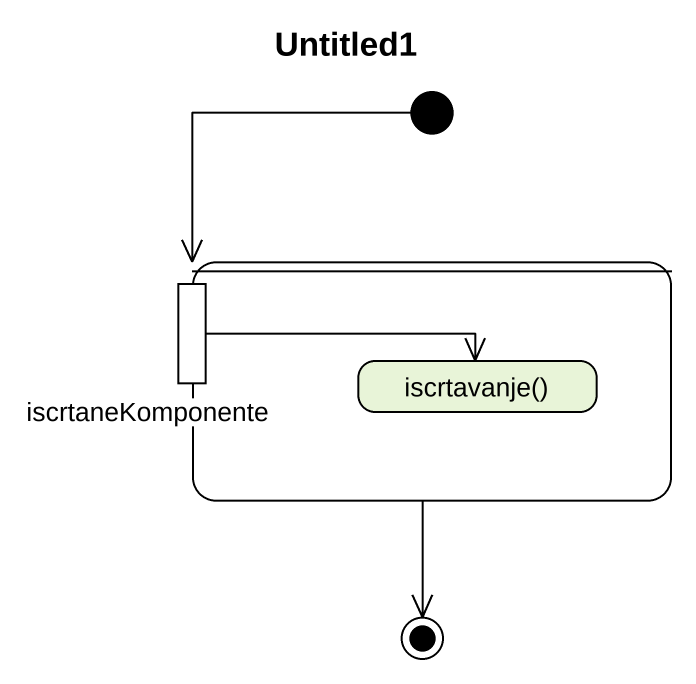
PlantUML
@startuml
title Untitled1
hide empty description
state " " as state1 {
  state iscrtaneKomponente <<outputPin>>
  state "iscrtavanje()" as iscrtavanje
}
[*] --> state1
iscrtaneKomponente -right-> iscrtavanje
state1 --> [*]
@enduml
